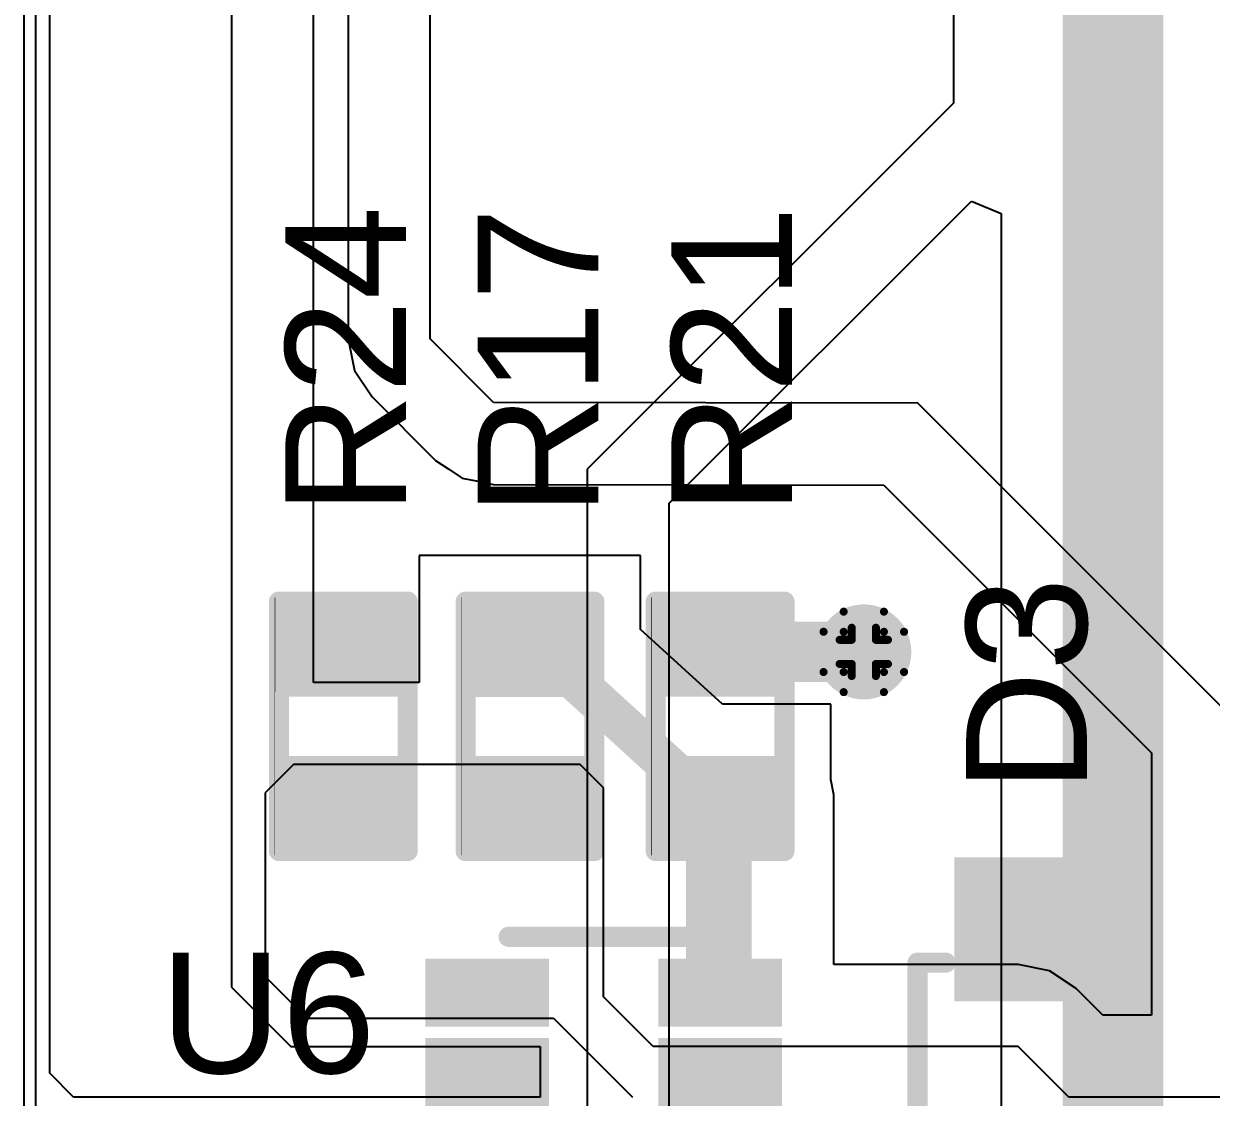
# Model space of a CAD drawing. Header units: inches. Extents: x -3 to 195, y 0 to 199.
# Drawn here: x 1.72 to 2.0151, y 0.6863 to 0.9531 of the extents above; entities that cross this region are included whole.
import ezdxf

# ---------------------------------------------------------------- set-up
doc = ezdxf.new("R2010")
doc.units = ezdxf.units.IN
doc.header["$MEASUREMENT"] = 0
for name, color, linetype in [('Bottom Layer', 5, 'Continuous'), ('Drill Drawing', 1, 'Continuous'), ('Multi-Layer', 9, 'Continuous'), ('Top Layer', 1, 'Continuous'), ('Top Overlay', 2, 'Continuous'), ('Top Paste', 8, 'Continuous'), ('Top Solder', 216, 'Continuous'), ('Via Holes', 16, 'Continuous')]:
    doc.layers.add(name, color=color, linetype=linetype)
doc.styles.add('Arial', font='', dxfattribs={"height": 0.2})
doc.styles.get('Arial').set_extended_font_data('Arial')

# ---------------------------------------------------------------- blocks, each defined once
blk = doc.blocks.new('SOT_583_15')
at = {"layer": 'Top Layer'}
for points in [[(-0.0421259, 0.0358266), (-0.0157479, 0.0358266), (-0.0157479, 0.0232282), (-0.0421259, 0.0232282)], [(0.0157481, 0.0358266), (0.0421261, 0.0358266), (0.0421261, 0.0232282), (0.0157481, 0.0232282)], [(-0.0421259, 0.0161426), (-0.0157479, 0.0161426), (-0.0157479, 0.0035442), (-0.0421259, 0.0035442)], [(0.0157481, 0.0161426), (0.0421261, 0.0161426), (0.0421261, 0.0035442), (0.0157481, 0.0035442)], [(-0.0421259, -0.0035434), (-0.0157479, -0.0035434), (-0.0157479, -0.0161418), (-0.0421259, -0.0161418)], [(0.0157481, -0.0035434), (0.0421261, -0.0035434), (0.0421261, -0.0161418), (0.0157481, -0.0161418)], [(-0.0421259, -0.0232274), (-0.0157479, -0.0232274), (-0.0157479, -0.0358258), (-0.0421259, -0.0358258)], [(0.0157481, -0.0232274), (0.0421261, -0.0232274), (0.0421261, -0.0358258), (0.0157481, -0.0358258)]]:
    blk.add_hatch(color=1, dxfattribs=at).paths.add_polyline_path(points)
at = {"layer": 'Top Paste'}
for points in [[(-0.0421259, 0.0358266), (-0.0157479, 0.0358266), (-0.0157479, 0.0232282), (-0.0421259, 0.0232282)], [(0.0157481, 0.0358266), (0.0421261, 0.0358266), (0.0421261, 0.0232282), (0.0157481, 0.0232282)], [(-0.0421259, 0.0161426), (-0.0157479, 0.0161426), (-0.0157479, 0.0035442), (-0.0421259, 0.0035442)], [(0.0157481, 0.0161426), (0.0421261, 0.0161426), (0.0421261, 0.0035442), (0.0157481, 0.0035442)], [(-0.0421259, -0.0035434), (-0.0157479, -0.0035434), (-0.0157479, -0.0161418), (-0.0421259, -0.0161418)], [(0.0157481, -0.0035434), (0.0421261, -0.0035434), (0.0421261, -0.0161418), (0.0157481, -0.0161418)], [(-0.0421259, -0.0232274), (-0.0157479, -0.0232274), (-0.0157479, -0.0358258), (-0.0421259, -0.0358258)], [(0.0157481, -0.0232274), (0.0421261, -0.0232274), (0.0421261, -0.0358258), (0.0157481, -0.0358258)]]:
    blk.add_hatch(color=8, dxfattribs=at).paths.add_polyline_path(points)
at = {"layer": 'Top Solder'}
for points in [[(-0.0442913, 0.037992), (-0.0135825, 0.037992), (-0.0135825, 0.0210628), (-0.0442913, 0.0210628)], [(0.0135827, 0.037992), (0.0442915, 0.037992), (0.0442915, 0.0210628), (0.0135827, 0.0210628)], [(-0.0442913, 0.018308), (-0.0135825, 0.018308), (-0.0135825, 0.0013788), (-0.0442913, 0.0013788)], [(0.0135827, 0.018308), (0.0442915, 0.018308), (0.0442915, 0.0013788), (0.0135827, 0.0013788)], [(-0.0442913, -0.001378), (-0.0135825, -0.001378), (-0.0135825, -0.0183072), (-0.0442913, -0.0183072)], [(0.0135827, -0.001378), (0.0442915, -0.001378), (0.0442915, -0.0183072), (0.0135827, -0.0183072)], [(-0.0442913, -0.021062), (-0.0135825, -0.021062), (-0.0135825, -0.0379912), (-0.0442913, -0.0379912)], [(0.0135827, -0.021062), (0.0442915, -0.021062), (0.0442915, -0.0379912), (0.0135827, -0.0379912)]]:
    blk.add_hatch(color=216, dxfattribs=at).paths.add_polyline_path(points)
at = {"layer": 'Top Overlay'}
for points in [[(0.023621, 0.0434254, 0.005, 0.005, 0), (-0.0236229, 0.0434254, 0.005, 0.005, 0)], [(-0.0520008, 0.0249994, 0.005, 0.005, 0), (-0.0520009, 0.0349994, 0.005, 0.005, 0)], [(-0.0470009, 0.0299994, 0.005, 0.005, 0), (-0.0520009, 0.0349994, 0.005, 0.005, 0)], [(-0.0470009, 0.0299994, 0.005, 0.005, 0), (-0.0520008, 0.0249994, 0.005, 0.005, 0)], [(0.0236211, -0.0434246, 0.005, 0.005, 0), (-0.0236229, -0.0434246, 0.005, 0.005, 0)]]:
    blk.add_lwpolyline(points, format="xyseb", dxfattribs=at)
for points in [[(-0.0248729, 0.0434254, 0.0025, 0.0025, 1), (-0.0223729, 0.0434254, 0.0025, 0.0025, 1)], [(0.022371, 0.0434254, 0.0025, 0.0025, 1), (0.024871, 0.0434254, 0.0025, 0.0025, 1)], [(-0.0532509, 0.0349994, 0.0025, 0.0025, 1), (-0.0507509, 0.0349994, 0.0025, 0.0025, 1)], [(-0.0532509, 0.0349994, 0.0025, 0.0025, 1), (-0.0507509, 0.0349994, 0.0025, 0.0025, 1)], [(-0.0482509, 0.0299994, 0.0025, 0.0025, 1), (-0.0457509, 0.0299994, 0.0025, 0.0025, 1)], [(-0.0482509, 0.0299994, 0.0025, 0.0025, 1), (-0.0457509, 0.0299994, 0.0025, 0.0025, 1)], [(-0.0532508, 0.0249994, 0.0025, 0.0025, 1), (-0.0507508, 0.0249994, 0.0025, 0.0025, 1)], [(-0.0532508, 0.0249994, 0.0025, 0.0025, 1), (-0.0507508, 0.0249994, 0.0025, 0.0025, 1)], [(-0.0248729, -0.0434246, 0.0025, 0.0025, 1), (-0.0223729, -0.0434246, 0.0025, 0.0025, 1)], [(0.0223711, -0.0434246, 0.0025, 0.0025, 1), (0.0248711, -0.0434246, 0.0025, 0.0025, 1)]]:
    blk.add_lwpolyline(points, format="xyseb", close=True, dxfattribs=at)
blk = doc.blocks.new('R___0402_67')
at = {"layer": 'Top Layer'}
for points in [[(-0.0275009, -0.0125001), (-0.0275009, 0.0124999), (-0.009500900000000003, 0.0124999), (-0.009500899999999998, -0.0125001)], [(0.009499100000000003, -0.0125001), (0.009499099999999996, 0.0124999), (0.0274991, 0.0124999), (0.0274991, -0.0125001)]]:
    blk.add_hatch(color=1, dxfattribs=at).paths.add_polyline_path(points)
at = {"layer": 'Top Paste'}
for points in [[(-0.0275009, -0.0125001), (-0.0275009, 0.0124999), (-0.009500900000000003, 0.0124999), (-0.009500899999999998, -0.0125001)], [(0.009499100000000003, -0.0125001), (0.009499099999999996, 0.0124999), (0.0274991, 0.0124999), (0.0274991, -0.0125001)]]:
    blk.add_hatch(color=8, dxfattribs=at).paths.add_polyline_path(points)
at = {"layer": 'Top Solder'}
for points in [[(-0.0296663, -0.0146655), (-0.0296663, 0.0146653), (-0.007335500000000003, 0.0146653), (-0.007335499999999997, -0.0146655)], [(0.007333700000000003, -0.0146655), (0.007333699999999997, 0.0146653), (0.0296645, 0.0146653), (0.0296645, -0.0146655)]]:
    blk.add_hatch(color=216, dxfattribs=at).paths.add_polyline_path(points)
at = {"layer": 'Top Overlay'}
for points in [[(-0.0310009, -0.0160001, 0.005, 0.005, 0), (-0.0310009, 0.0159999, 0.005, 0.005, 0)], [(0.0309991, 0.0159999, 0.005, 0.005, 0), (-0.0310009, 0.0159999, 0.005, 0.005, 0)], [(0.0309991, -0.0160001, 0.005, 0.005, 0), (0.0309991, 0.0159999, 0.005, 0.005, 0)], [(0.0309991, -0.0160001, 0.005, 0.005, 0), (-0.0310009, -0.0160001, 0.005, 0.005, 0)], [(0.0319991, -0.0170001, 0.000127, 0.000127, 0), (-0.0320009, -0.017, 0.000127, 0.000127, 0)]]:
    blk.add_lwpolyline(points, format="xyseb", dxfattribs=at)
for points in [[(-0.0322509, 0.0159999, 0.0025, 0.0025, 1), (-0.0297509, 0.0159999, 0.0025, 0.0025, 1)], [(-0.0322509, 0.0159999, 0.0025, 0.0025, 1), (-0.0297509, 0.0159999, 0.0025, 0.0025, 1)], [(0.0297491, 0.0159999, 0.0025, 0.0025, 1), (0.0322491, 0.0159999, 0.0025, 0.0025, 1)], [(0.0297491, 0.0159999, 0.0025, 0.0025, 1), (0.0322491, 0.0159999, 0.0025, 0.0025, 1)], [(-0.0322509, -0.0160001, 0.0025, 0.0025, 1), (-0.0297509, -0.0160001, 0.0025, 0.0025, 1)], [(-0.0322509, -0.0160001, 0.0025, 0.0025, 1), (-0.0297509, -0.0160001, 0.0025, 0.0025, 1)], [(0.0297491, -0.0160001, 0.0025, 0.0025, 1), (0.0322491, -0.0160001, 0.0025, 0.0025, 1)], [(0.0297491, -0.0160001, 0.0025, 0.0025, 1), (0.0322491, -0.0160001, 0.0025, 0.0025, 1)], [(-0.0320326, -0.017, 6.35e-05, 6.35e-05, 1), (-0.0319692, -0.017, 6.35e-05, 6.35e-05, 1)], [(0.0319674, -0.0170001, 6.35e-05, 6.35e-05, 1), (0.0320308, -0.0170001, 6.35e-05, 6.35e-05, 1)]]:
    blk.add_lwpolyline(points, format="xyseb", close=True, dxfattribs=at)
blk = doc.blocks.new('R___0402_68')
at = {"layer": 'Top Layer'}
for points in [[(-0.0275006, -0.0125), (-0.0275006, 0.0125), (-0.009500600000000003, 0.0125), (-0.009500599999999998, -0.0125)], [(0.009499500000000003, -0.0125), (0.009499499999999998, 0.0125), (0.0274995, 0.0125), (0.0274995, -0.0125)]]:
    blk.add_hatch(color=1, dxfattribs=at).paths.add_polyline_path(points)
at = {"layer": 'Top Paste'}
for points in [[(-0.0275006, -0.0125), (-0.0275006, 0.0125), (-0.009500600000000003, 0.0125), (-0.009500599999999998, -0.0125)], [(0.009499500000000003, -0.0125), (0.009499499999999998, 0.0125), (0.0274995, 0.0125), (0.0274995, -0.0125)]]:
    blk.add_hatch(color=8, dxfattribs=at).paths.add_polyline_path(points)
at = {"layer": 'Top Solder'}
for points in [[(-0.029666, -0.0146654), (-0.029666, 0.0146654), (-0.007335200000000003, 0.0146654), (-0.007335199999999997, -0.0146654)], [(0.007334100000000003, -0.0146654), (0.007334099999999997, 0.0146654), (0.0296649, 0.0146654), (0.0296649, -0.0146654)]]:
    blk.add_hatch(color=216, dxfattribs=at).paths.add_polyline_path(points)
at = {"layer": 'Top Overlay'}
for points in [[(-0.0310004, -0.0160001, 0.005, 0.005, 0), (-0.0310005, 0.0159999, 0.005, 0.005, 0)], [(0.0309996, 0.0159998, 0.005, 0.005, 0), (-0.0310005, 0.0159999, 0.005, 0.005, 0)], [(0.0309995, -0.0160001, 0.005, 0.005, 0), (0.0309996, 0.0159998, 0.005, 0.005, 0)], [(0.0309995, -0.0160001, 0.005, 0.005, 0), (-0.0310004, -0.0160001, 0.005, 0.005, 0)], [(-0.0320005, -0.0170002, 0.000127, 0.000127, 0), (0.0319995, -0.017, 0.000127, 0.000127, 0)]]:
    blk.add_lwpolyline(points, format="xyseb", dxfattribs=at)
for points in [[(-0.0322505, 0.0159999, 0.0025, 0.0025, 1), (-0.0297505, 0.0159999, 0.0025, 0.0025, 1)], [(-0.0322505, 0.0159999, 0.0025, 0.0025, 1), (-0.0297505, 0.0159999, 0.0025, 0.0025, 1)], [(0.0297496, 0.0159998, 0.0025, 0.0025, 1), (0.0322496, 0.0159998, 0.0025, 0.0025, 1)], [(0.0297496, 0.0159998, 0.0025, 0.0025, 1), (0.0322496, 0.0159998, 0.0025, 0.0025, 1)], [(-0.0322504, -0.0160001, 0.0025, 0.0025, 1), (-0.0297504, -0.0160001, 0.0025, 0.0025, 1)], [(-0.0322504, -0.0160001, 0.0025, 0.0025, 1), (-0.0297504, -0.0160001, 0.0025, 0.0025, 1)], [(0.0297495, -0.0160001, 0.0025, 0.0025, 1), (0.0322495, -0.0160001, 0.0025, 0.0025, 1)], [(0.0297495, -0.0160001, 0.0025, 0.0025, 1), (0.0322495, -0.0160001, 0.0025, 0.0025, 1)], [(-0.0320322, -0.0170002, 6.35e-05, 6.35e-05, 1), (-0.0319688, -0.0170002, 6.35e-05, 6.35e-05, 1)], [(0.0319678, -0.017, 6.35e-05, 6.35e-05, 1), (0.0320312, -0.017, 6.35e-05, 6.35e-05, 1)]]:
    blk.add_lwpolyline(points, format="xyseb", close=True, dxfattribs=at)
blk = doc.blocks.new('R___0402_69')
at = {"layer": 'Top Layer'}
for points in [[(-0.0274991, -0.0124999), (-0.0274991, 0.0125001), (-0.009499100000000003, 0.0125001), (-0.009499099999999996, -0.0124999)], [(0.009501000000000002, -0.0124998), (0.009500999999999997, 0.0125002), (0.027501, 0.0125002), (0.027501, -0.0124998)]]:
    blk.add_hatch(color=1, dxfattribs=at).paths.add_polyline_path(points)
at = {"layer": 'Top Paste'}
for points in [[(-0.0274991, -0.0124999), (-0.0274991, 0.0125001), (-0.009499100000000003, 0.0125001), (-0.009499099999999996, -0.0124999)], [(0.009501000000000002, -0.0124998), (0.009500999999999997, 0.0125002), (0.027501, 0.0125002), (0.027501, -0.0124998)]]:
    blk.add_hatch(color=8, dxfattribs=at).paths.add_polyline_path(points)
at = {"layer": 'Top Solder'}
for points in [[(-0.0296645, -0.0146653), (-0.0296645, 0.0146655), (-0.007333700000000003, 0.0146655), (-0.007333699999999997, -0.0146653)], [(0.007335600000000003, -0.0146652), (0.007335599999999997, 0.0146656), (0.0296664, 0.0146656), (0.0296664, -0.0146652)]]:
    blk.add_hatch(color=216, dxfattribs=at).paths.add_polyline_path(points)
at = {"layer": 'Top Overlay'}
for points in [[(-0.030999, -0.0159998, 0.005, 0.005, 0), (-0.0309991, 0.0160001, 0.005, 0.005, 0)], [(0.0310009, 0.0160001, 0.005, 0.005, 0), (-0.0309991, 0.0160001, 0.005, 0.005, 0)], [(0.0310009, -0.0159999, 0.005, 0.005, 0), (0.0310009, 0.0160001, 0.005, 0.005, 0)], [(0.0310009, -0.0159999, 0.005, 0.005, 0), (-0.030999, -0.0159998, 0.005, 0.005, 0)], [(0.0320009, -0.0169999, 0.000127, 0.000127, 0), (-0.0319991, -0.0169999, 0.000127, 0.000127, 0)]]:
    blk.add_lwpolyline(points, format="xyseb", dxfattribs=at)
for points in [[(-0.0322491, 0.0160001, 0.0025, 0.0025, 1), (-0.0297491, 0.0160001, 0.0025, 0.0025, 1)], [(-0.0322491, 0.0160001, 0.0025, 0.0025, 1), (-0.0297491, 0.0160001, 0.0025, 0.0025, 1)], [(0.0297509, 0.0160001, 0.0025, 0.0025, 1), (0.0322509, 0.0160001, 0.0025, 0.0025, 1)], [(0.0297509, 0.0160001, 0.0025, 0.0025, 1), (0.0322509, 0.0160001, 0.0025, 0.0025, 1)], [(-0.032249, -0.0159998, 0.0025, 0.0025, 1), (-0.029749, -0.0159998, 0.0025, 0.0025, 1)], [(-0.032249, -0.0159998, 0.0025, 0.0025, 1), (-0.029749, -0.0159998, 0.0025, 0.0025, 1)], [(0.0297509, -0.0159999, 0.0025, 0.0025, 1), (0.0322509, -0.0159999, 0.0025, 0.0025, 1)], [(0.0297509, -0.0159999, 0.0025, 0.0025, 1), (0.0322509, -0.0159999, 0.0025, 0.0025, 1)], [(-0.0320308, -0.0169999, 6.35e-05, 6.35e-05, 1), (-0.0319674, -0.0169999, 6.35e-05, 6.35e-05, 1)], [(0.0319692, -0.0169999, 6.35e-05, 6.35e-05, 1), (0.0320326, -0.0169999, 6.35e-05, 6.35e-05, 1)]]:
    blk.add_lwpolyline(points, format="xyseb", close=True, dxfattribs=at)
blk = doc.blocks.new('SOD_323__B_______________128')
at = {"layer": 'Top Layer'}
for points in [[(-0.02952755, -0.01771655), (-0.06102365, -0.01771655), (-0.06102365, 0.01771655), (-0.02952755, 0.01771655)], [(0.06102365, -0.01771655), (0.02952755, -0.01771655), (0.02952755, 0.01771655), (0.06102365, 0.01771655)]]:
    blk.add_hatch(color=1, dxfattribs=at).paths.add_polyline_path(points)
at = {"layer": 'Top Paste'}
for points in [[(-0.02952755, -0.01771655), (-0.06102365, -0.01771655), (-0.06102365, 0.01771655), (-0.02952755, 0.01771655)], [(0.06102365, -0.01771655), (0.02952755, -0.01771655), (0.02952755, 0.01771655), (0.06102365, 0.01771655)]]:
    blk.add_hatch(color=8, dxfattribs=at).paths.add_polyline_path(points)
at = {"layer": 'Top Solder'}
for points in [[(-0.02736215, -0.01988195), (-0.06318905, -0.01988195), (-0.06318905, 0.01988195), (-0.02736215, 0.01988195)], [(0.06318905, -0.01988195), (0.02736215, -0.01988195), (0.02736215, 0.01988195), (0.06318905, 0.01988195)]]:
    blk.add_hatch(color=216, dxfattribs=at).paths.add_polyline_path(points)
at = {"layer": 'Top Overlay'}
for points in [[(-0.037, 0.022, 0.005, 0.005, 0), (-0.037, 0.029, 0.005, 0.005, 0)], [(0.037, 0.029, 0.005, 0.005, 0), (-0.036, 0.029, 0.005, 0.005, 0)], [(0.037, 0.022, 0.005, 0.005, 0), (0.037, 0.029, 0.005, 0.005, 0)], [(-0.037, -0.029, 0.005, 0.005, 0), (-0.037, -0.022, 0.005, 0.005, 0)], [(0.037, -0.029, 0.005, 0.005, 0), (0.037, -0.022, 0.005, 0.005, 0)], [(0.037, -0.029, 0.005, 0.005, 0), (-0.036, -0.029, 0.005, 0.005, 0)]]:
    blk.add_lwpolyline(points, format="xyseb", dxfattribs=at)
for points in [[(-0.03825, 0.029, 0.0025, 0.0025, 1), (-0.03575, 0.029, 0.0025, 0.0025, 1)], [(-0.03725, 0.029, 0.0025, 0.0025, 1), (-0.03475, 0.029, 0.0025, 0.0025, 1)], [(0.03575, 0.029, 0.0025, 0.0025, 1), (0.03825, 0.029, 0.0025, 0.0025, 1)], [(0.03575, 0.029, 0.0025, 0.0025, 1), (0.03825, 0.029, 0.0025, 0.0025, 1)], [(-0.03825, 0.022, 0.0025, 0.0025, 1), (-0.03575, 0.022, 0.0025, 0.0025, 1)], [(0.03575, 0.022, 0.0025, 0.0025, 1), (0.03825, 0.022, 0.0025, 0.0025, 1)], [(-0.03825, -0.022, 0.0025, 0.0025, 1), (-0.03575, -0.022, 0.0025, 0.0025, 1)], [(0.03575, -0.022, 0.0025, 0.0025, 1), (0.03825, -0.022, 0.0025, 0.0025, 1)], [(-0.03825, -0.029, 0.0025, 0.0025, 1), (-0.03575, -0.029, 0.0025, 0.0025, 1)], [(-0.03725, -0.029, 0.0025, 0.0025, 1), (-0.03475, -0.029, 0.0025, 0.0025, 1)], [(0.03575, -0.029, 0.0025, 0.0025, 1), (0.03825, -0.029, 0.0025, 0.0025, 1)], [(0.03575, -0.029, 0.0025, 0.0025, 1), (0.03825, -0.029, 0.0025, 0.0025, 1)]]:
    blk.add_lwpolyline(points, format="xyseb", close=True, dxfattribs=at)

msp = doc.modelspace()

# ---------------------------------------------------------------- hatches: boundary and pattern name
at = {"layer": 'Bottom Layer'}
h = msp.add_hatch(color=5, dxfattribs=at)
edge = h.paths.add_edge_path()
edge.add_arc((1.9287375, 0.7970004), 0.011811, 0, 360)
at = {"layer": 'Top Layer'}
h = msp.add_hatch(color=1, dxfattribs=at)
edge = h.paths.add_edge_path()
edge.add_arc((1.9287375, 0.7970004), 0.011811, 0, 360)
msp.add_hatch(color=1, dxfattribs=at).paths.add_polyline_path([(1.8845907, 0.7122897), (1.9009011, 0.7122897), (1.9009011, 0.7614999), (1.8845907, 0.7614999)])
at = {"layer": 'Via Holes'}
h = msp.add_hatch(color=7, dxfattribs=at)
edge = h.paths.add_edge_path()
edge.add_arc((1.9287375, 0.7970004), 0.0059055, 0, 360)

# ---------------------------------------------------------------- linework, layer by layer
at = {"layer": 'Bottom Layer'}
for p, q in [((1.723, 0.5719992), (1.723, 1.0664463)), ((1.9509999, 1.007), (1.9509999, 0.9333862)), ((1.9509999, 0.9333862), (1.86, 0.8423863)), ((1.8803918, 0.8339397), (1.9555119, 0.9090598)), ((1.9555119, 0.9090598), (1.962903, 0.9059983)), ((1.962903, 0.9059983), (1.962903, 0.6643471)), ((1.86, 0.8423863), (1.8599994, 0.5729993)), ((1.8803912, 0.5730009), (1.8803918, 0.8339397))]:
    msp.add_line(p, q, dxfattribs=at)
msp.add_lwpolyline([(1.9906403, 0.6643471, 0.025, 0.025, 0), (1.9906403, 1.3806403, 0.025, 0.025, 0)], format="xyseb", dxfattribs=at)
at = {"layer": 'Drill Drawing'}
for points in [[(1.9237375, 0.8020004, 0.002, 0.002, 0), (1.9237375, 0.8070004, 0.002, 0.002, 0)], [(1.9237375, 0.8070004, 0.002, 0.002, 0), (1.9337375, 0.8070004, 0.002, 0.002, 0)], [(1.9337375, 0.8020004, 0.002, 0.002, 0), (1.9337375, 0.8070004, 0.002, 0.002, 0)], [(1.9187375, 0.7920004, 0.002, 0.002, 0), (1.9187375, 0.8020004, 0.002, 0.002, 0)], [(1.9187375, 0.8020004, 0.002, 0.002, 0), (1.9237375, 0.8020004, 0.002, 0.002, 0)], [(1.9257375, 0.8000004, 0.002, 0.002, 0), (1.9257375, 0.8030004, 0.002, 0.002, 0)], [(1.9257375, 0.8030004, 0.002, 0.002, 0), (1.9317375, 0.8030004, 0.002, 0.002, 0)], [(1.9317375, 0.8000004, 0.002, 0.002, 0), (1.9317375, 0.8030004, 0.002, 0.002, 0)], [(1.9337375, 0.8020004, 0.002, 0.002, 0), (1.9387375, 0.8020004, 0.002, 0.002, 0)], [(1.9387375, 0.7920004, 0.002, 0.002, 0), (1.9387375, 0.8020004, 0.002, 0.002, 0)], [(1.9227375, 0.7940004, 0.002, 0.002, 0), (1.9227375, 0.8000004, 0.002, 0.002, 0)], [(1.9227375, 0.8000004, 0.002, 0.002, 0), (1.9257375, 0.8000004, 0.002, 0.002, 0)], [(1.9317375, 0.8000004, 0.002, 0.002, 0), (1.9347375, 0.8000004, 0.002, 0.002, 0)], [(1.9347375, 0.7940004, 0.002, 0.002, 0), (1.9347375, 0.8000004, 0.002, 0.002, 0)], [(1.9227375, 0.7940004, 0.002, 0.002, 0), (1.9257375, 0.7940004, 0.002, 0.002, 0)], [(1.9257375, 0.7910004, 0.002, 0.002, 0), (1.9257375, 0.7940004, 0.002, 0.002, 0)], [(1.9317375, 0.7940004, 0.002, 0.002, 0), (1.9347375, 0.7940004, 0.002, 0.002, 0)], [(1.9317375, 0.7910004, 0.002, 0.002, 0), (1.9317375, 0.7940004, 0.002, 0.002, 0)], [(1.9187375, 0.7920004, 0.002, 0.002, 0), (1.9237375, 0.7920004, 0.002, 0.002, 0)], [(1.9237375, 0.7870004, 0.002, 0.002, 0), (1.9237375, 0.7920004, 0.002, 0.002, 0)], [(1.9257375, 0.7910004, 0.002, 0.002, 0), (1.9317375, 0.7910004, 0.002, 0.002, 0)], [(1.9337375, 0.7920004, 0.002, 0.002, 0), (1.9387375, 0.7920004, 0.002, 0.002, 0)], [(1.9337375, 0.7870004, 0.002, 0.002, 0), (1.9337375, 0.7920004, 0.002, 0.002, 0)], [(1.9237375, 0.7870004, 0.002, 0.002, 0), (1.9337375, 0.7870004, 0.002, 0.002, 0)]]:
    msp.add_lwpolyline(points, format="xyseb", dxfattribs=at)
for points in [[(1.9232375, 0.8070004, 0.001, 0.001, 1), (1.9242375, 0.8070004, 0.001, 0.001, 1)], [(1.9232375, 0.8070004, 0.001, 0.001, 1), (1.9242375, 0.8070004, 0.001, 0.001, 1)], [(1.9332375, 0.8070004, 0.001, 0.001, 1), (1.9342375, 0.8070004, 0.001, 0.001, 1)], [(1.9332375, 0.8070004, 0.001, 0.001, 1), (1.9342375, 0.8070004, 0.001, 0.001, 1)], [(1.9182375, 0.8020004, 0.001, 0.001, 1), (1.9192375, 0.8020004, 0.001, 0.001, 1)], [(1.9182375, 0.8020004, 0.001, 0.001, 1), (1.9192375, 0.8020004, 0.001, 0.001, 1)], [(1.9232375, 0.8020004, 0.001, 0.001, 1), (1.9242375, 0.8020004, 0.001, 0.001, 1)], [(1.9232375, 0.8020004, 0.001, 0.001, 1), (1.9242375, 0.8020004, 0.001, 0.001, 1)], [(1.9252375, 0.8030004, 0.001, 0.001, 1), (1.9262375, 0.8030004, 0.001, 0.001, 1)], [(1.9252375, 0.8030004, 0.001, 0.001, 1), (1.9262375, 0.8030004, 0.001, 0.001, 1)], [(1.9312375, 0.8030004, 0.001, 0.001, 1), (1.9322375, 0.8030004, 0.001, 0.001, 1)], [(1.9312375, 0.8030004, 0.001, 0.001, 1), (1.9322375, 0.8030004, 0.001, 0.001, 1)], [(1.9332375, 0.8020004, 0.001, 0.001, 1), (1.9342375, 0.8020004, 0.001, 0.001, 1)], [(1.9332375, 0.8020004, 0.001, 0.001, 1), (1.9342375, 0.8020004, 0.001, 0.001, 1)], [(1.9382375, 0.8020004, 0.001, 0.001, 1), (1.9392375, 0.8020004, 0.001, 0.001, 1)], [(1.9382375, 0.8020004, 0.001, 0.001, 1), (1.9392375, 0.8020004, 0.001, 0.001, 1)], [(1.9222375, 0.8000004, 0.001, 0.001, 1), (1.9232375, 0.8000004, 0.001, 0.001, 1)], [(1.9222375, 0.8000004, 0.001, 0.001, 1), (1.9232375, 0.8000004, 0.001, 0.001, 1)], [(1.9252375, 0.8000004, 0.001, 0.001, 1), (1.9262375, 0.8000004, 0.001, 0.001, 1)], [(1.9252375, 0.8000004, 0.001, 0.001, 1), (1.9262375, 0.8000004, 0.001, 0.001, 1)], [(1.9312375, 0.8000004, 0.001, 0.001, 1), (1.9322375, 0.8000004, 0.001, 0.001, 1)], [(1.9312375, 0.8000004, 0.001, 0.001, 1), (1.9322375, 0.8000004, 0.001, 0.001, 1)], [(1.9342375, 0.8000004, 0.001, 0.001, 1), (1.9352375, 0.8000004, 0.001, 0.001, 1)], [(1.9342375, 0.8000004, 0.001, 0.001, 1), (1.9352375, 0.8000004, 0.001, 0.001, 1)], [(1.9222375, 0.7940004, 0.001, 0.001, 1), (1.9232375, 0.7940004, 0.001, 0.001, 1)], [(1.9222375, 0.7940004, 0.001, 0.001, 1), (1.9232375, 0.7940004, 0.001, 0.001, 1)], [(1.9252375, 0.7940004, 0.001, 0.001, 1), (1.9262375, 0.7940004, 0.001, 0.001, 1)], [(1.9252375, 0.7940004, 0.001, 0.001, 1), (1.9262375, 0.7940004, 0.001, 0.001, 1)], [(1.9312375, 0.7940004, 0.001, 0.001, 1), (1.9322375, 0.7940004, 0.001, 0.001, 1)], [(1.9312375, 0.7940004, 0.001, 0.001, 1), (1.9322375, 0.7940004, 0.001, 0.001, 1)], [(1.9342375, 0.7940004, 0.001, 0.001, 1), (1.9352375, 0.7940004, 0.001, 0.001, 1)], [(1.9342375, 0.7940004, 0.001, 0.001, 1), (1.9352375, 0.7940004, 0.001, 0.001, 1)], [(1.9182375, 0.7920004, 0.001, 0.001, 1), (1.9192375, 0.7920004, 0.001, 0.001, 1)], [(1.9182375, 0.7920004, 0.001, 0.001, 1), (1.9192375, 0.7920004, 0.001, 0.001, 1)], [(1.9232375, 0.7920004, 0.001, 0.001, 1), (1.9242375, 0.7920004, 0.001, 0.001, 1)], [(1.9232375, 0.7920004, 0.001, 0.001, 1), (1.9242375, 0.7920004, 0.001, 0.001, 1)], [(1.9252375, 0.7910004, 0.001, 0.001, 1), (1.9262375, 0.7910004, 0.001, 0.001, 1)], [(1.9252375, 0.7910004, 0.001, 0.001, 1), (1.9262375, 0.7910004, 0.001, 0.001, 1)], [(1.9312375, 0.7910004, 0.001, 0.001, 1), (1.9322375, 0.7910004, 0.001, 0.001, 1)], [(1.9312375, 0.7910004, 0.001, 0.001, 1), (1.9322375, 0.7910004, 0.001, 0.001, 1)], [(1.9332375, 0.7920004, 0.001, 0.001, 1), (1.9342375, 0.7920004, 0.001, 0.001, 1)], [(1.9332375, 0.7920004, 0.001, 0.001, 1), (1.9342375, 0.7920004, 0.001, 0.001, 1)], [(1.9382375, 0.7920004, 0.001, 0.001, 1), (1.9392375, 0.7920004, 0.001, 0.001, 1)], [(1.9382375, 0.7920004, 0.001, 0.001, 1), (1.9392375, 0.7920004, 0.001, 0.001, 1)], [(1.9232375, 0.7870004, 0.001, 0.001, 1), (1.9242375, 0.7870004, 0.001, 0.001, 1)], [(1.9232375, 0.7870004, 0.001, 0.001, 1), (1.9242375, 0.7870004, 0.001, 0.001, 1)], [(1.9332375, 0.7870004, 0.001, 0.001, 1), (1.9342375, 0.7870004, 0.001, 0.001, 1)], [(1.9332375, 0.7870004, 0.001, 0.001, 1), (1.9342375, 0.7870004, 0.001, 0.001, 1)]]:
    msp.add_lwpolyline(points, format="xyseb", close=True, dxfattribs=at)
at = {"layer": 'Multi-Layer'}
msp.add_line((1.72, 1.1518765), (1.72, 5e-07), dxfattribs=at)
at = {"layer": 'Top Layer'}
for p, q in [((1.7264435, 0.6922607), (1.7264435, 1.2507295)), ((1.8005931, 1.2410917), (1.8005934, 0.8747774)), ((1.8209852, 0.8747767), (1.8209849, 1.2410917)), ((1.7716184, 1.2323675), (1.7716195, 0.7136319)), ((1.7920111, 0.7893922), (1.7920102, 1.2323675)), ((1.8005934, 0.8747774), (1.8005933, 0.8747769)), ((1.8005933, 0.8747769), (1.8021455, 0.8669732)), ((1.836752, 0.8590097), (1.8209852, 0.8747767)), ((1.8021455, 0.8669732), (1.8065659, 0.8603576)), ((1.8065659, 0.8603576), (1.8223327, 0.8445906)), ((1.9421623, 0.8588383), (1.836752, 0.8590097)), ((2.0206309, 0.7803699), (1.9421623, 0.8588383)), ((1.8223327, 0.8445906), (1.8256246, 0.842391)), ((1.8256246, 0.842391), (1.8289178, 0.8401828)), ((1.8289178, 0.8401828), (1.8289344, 0.8401795)), ((1.8289344, 0.8401795), (1.8289483, 0.8401702)), ((1.8289483, 0.8401702), (1.832809, 0.8394022)), ((1.832809, 0.8394022), (1.8367189, 0.8386179)), ((1.8367189, 0.8386179), (1.9337021, 0.8384602)), ((1.9337021, 0.8384602), (2.0002391, 0.7719233)), ((1.8732885, 0.8209937), (1.8182885, 0.8209937)), ((1.8182885, 0.8209937), (1.8182885, 0.7893922)), ((1.8732885, 0.802566), (1.8732885, 0.8209937)), ((1.8936296, 0.784), (1.8732885, 0.802566)), ((1.8182885, 0.7893922), (1.7920111, 0.7893922)), ((1.9205324, 0.784), (1.8936296, 0.784)), ((1.9205324, 0.7653234), (1.9205324, 0.784)), ((2.0002391, 0.7719233), (2.0002391, 0.7427559)), ((1.7869977, 0.7690004), (1.7800003, 0.762003)), ((1.8582818, 0.7690004), (1.7869977, 0.7690004)), ((1.8640955, 0.7631867), (1.8582818, 0.7690004)), ((1.9212929, 0.7615), (1.9205324, 0.7653234)), ((1.7800003, 0.762003), (1.7800003, 0.7163246)), ((1.8640955, 0.7112422), (1.8640955, 0.7631867)), ((1.9212929, 0.7192967), (1.9212929, 0.7615)), ((2.0002391, 0.7427559), (2.0002391, 0.7066983)), ((1.9671103, 0.7192967), (1.9212929, 0.7192967)), ((1.9749139, 0.7177445), (1.9671103, 0.7192967)), ((1.9815295, 0.7133241), (1.9749139, 0.7177445)), ((1.7800003, 0.7163246), (1.7903345, 0.7059905)), ((1.7716195, 0.7136319), (1.7863465, 0.6989049)), ((1.8764329, 0.6989049), (1.8640955, 0.7112422)), ((1.9881553, 0.7066983), (1.9815295, 0.7133241)), ((1.7903345, 0.7059905), (1.8516177, 0.7059905)), ((1.8516177, 0.7059905), (1.8713016, 0.6863064)), ((2.0002391, 0.7066983), (1.9881553, 0.7066983)), ((1.7863465, 0.6989049), (1.8483474, 0.6989049)), ((1.8483474, 0.6989049), (1.8483474, 0.6863065)), ((1.9671103, 0.6989049), (1.8764329, 0.6989049)), ((1.9797087, 0.6863065), (1.9671103, 0.6989049)), ((1.7323977, 0.6863065), (1.7264435, 0.6922607)), ((1.8483474, 0.6863065), (1.7323977, 0.6863065)), ((2.0901231, 0.6863065), (1.9797087, 0.6863065))]:
    msp.add_line(p, q, dxfattribs=at)
for points in [[(1.8457885, 0.7969937, 0.015, 0.015, 0), (1.8507885, 0.7954937, 0.015, 0.015, 0)], [(1.8930324, 0.7970001, 0.015, 0.015, 0), (1.8930326, 0.7970003, 0.015, 0.015, 0)], [(1.8930326, 0.7970003, 0.015, 0.015, 0), (1.9287374, 0.7970003, 0.015, 0.015, 0)], [(1.9287374, 0.7970003, 0.015, 0.015, 0), (1.9287375, 0.7970004, 0.015, 0.015, 0)], [(1.8507885, 0.7954937, 0.01, 0.01, 0), (1.8880324, 0.7615, 0.01, 0.01, 0)], [(1.8880324, 0.7615, 0.015, 0.015, 0), (1.8930324, 0.76, 0.015, 0.015, 0)]]:
    msp.add_lwpolyline(points, format="xyseb", dxfattribs=at)
for points in [[(1.8420385, 0.7969937, 0.0075, 0.0075, 1), (1.8495385, 0.7969937, 0.0075, 0.0075, 1)], [(1.8470385, 0.7954937, 0.0075, 0.0075, 1), (1.8545385, 0.7954937, 0.0075, 0.0075, 1)], [(1.8892824, 0.7970001, 0.0075, 0.0075, 1), (1.8967824, 0.7970001, 0.0075, 0.0075, 1)], [(1.8892826, 0.7970003, 0.0075, 0.0075, 1), (1.8967826, 0.7970003, 0.0075, 0.0075, 1)], [(1.8892826, 0.7970003, 0.0075, 0.0075, 1), (1.8967826, 0.7970003, 0.0075, 0.0075, 1)], [(1.9249874, 0.7970003, 0.0075, 0.0075, 1), (1.9324874, 0.7970003, 0.0075, 0.0075, 1)], [(1.9249874, 0.7970003, 0.0075, 0.0075, 1), (1.9324874, 0.7970003, 0.0075, 0.0075, 1)], [(1.9249875, 0.7970004, 0.0075, 0.0075, 1), (1.9324875, 0.7970004, 0.0075, 0.0075, 1)], [(1.8482885, 0.7954937, 0.005, 0.005, 1), (1.8532885, 0.7954937, 0.005, 0.005, 1)], [(1.8842824, 0.7615, 0.0075, 0.0075, 1), (1.8917824, 0.7615, 0.0075, 0.0075, 1)], [(1.8892824, 0.76, 0.0075, 0.0075, 1), (1.8967824, 0.76, 0.0075, 0.0075, 1)], [(1.8855324, 0.7615, 0.005, 0.005, 1), (1.8905324, 0.7615, 0.005, 0.005, 1)]]:
    msp.add_lwpolyline(points, format="xyseb", close=True, dxfattribs=at)

# ---------------------------------------------------------------- block references
for name, p, rotation in [('R___0402_67', (1.7994095, 0.7784995), 270), ('R___0402_69', (1.8457884, 0.7784946), 270), ('R___0402_68', (1.8930324, 0.7784995), 270), ('SOD_323__B_______________128', (1.9710955, 0.6827655), 270), ('SOT_583_15', (1.8640955, 0.6827631), 180)]:
    msp.add_blockref(name, p, dxfattribs=dict(rotation=rotation))

# ---------------------------------------------------------------- texts
at = {"layer": 'Top Overlay', "style": 'Arial'}
for s, rotation, p in [('R24', 90, (1.8149951, 0.8309828)), ('R17', 90, (1.8627762, 0.8306833)), ('R21', 90, (1.9108994, 0.8310272)), ('D3', 90, (1.9841633, 0.7620145)), ('U6', 360, (1.7538356, 0.6922832))]:
    msp.add_text(s, height=0.03, rotation=rotation, dxfattribs=at).set_placement(p)

doc.saveas('drawing.dxf')
